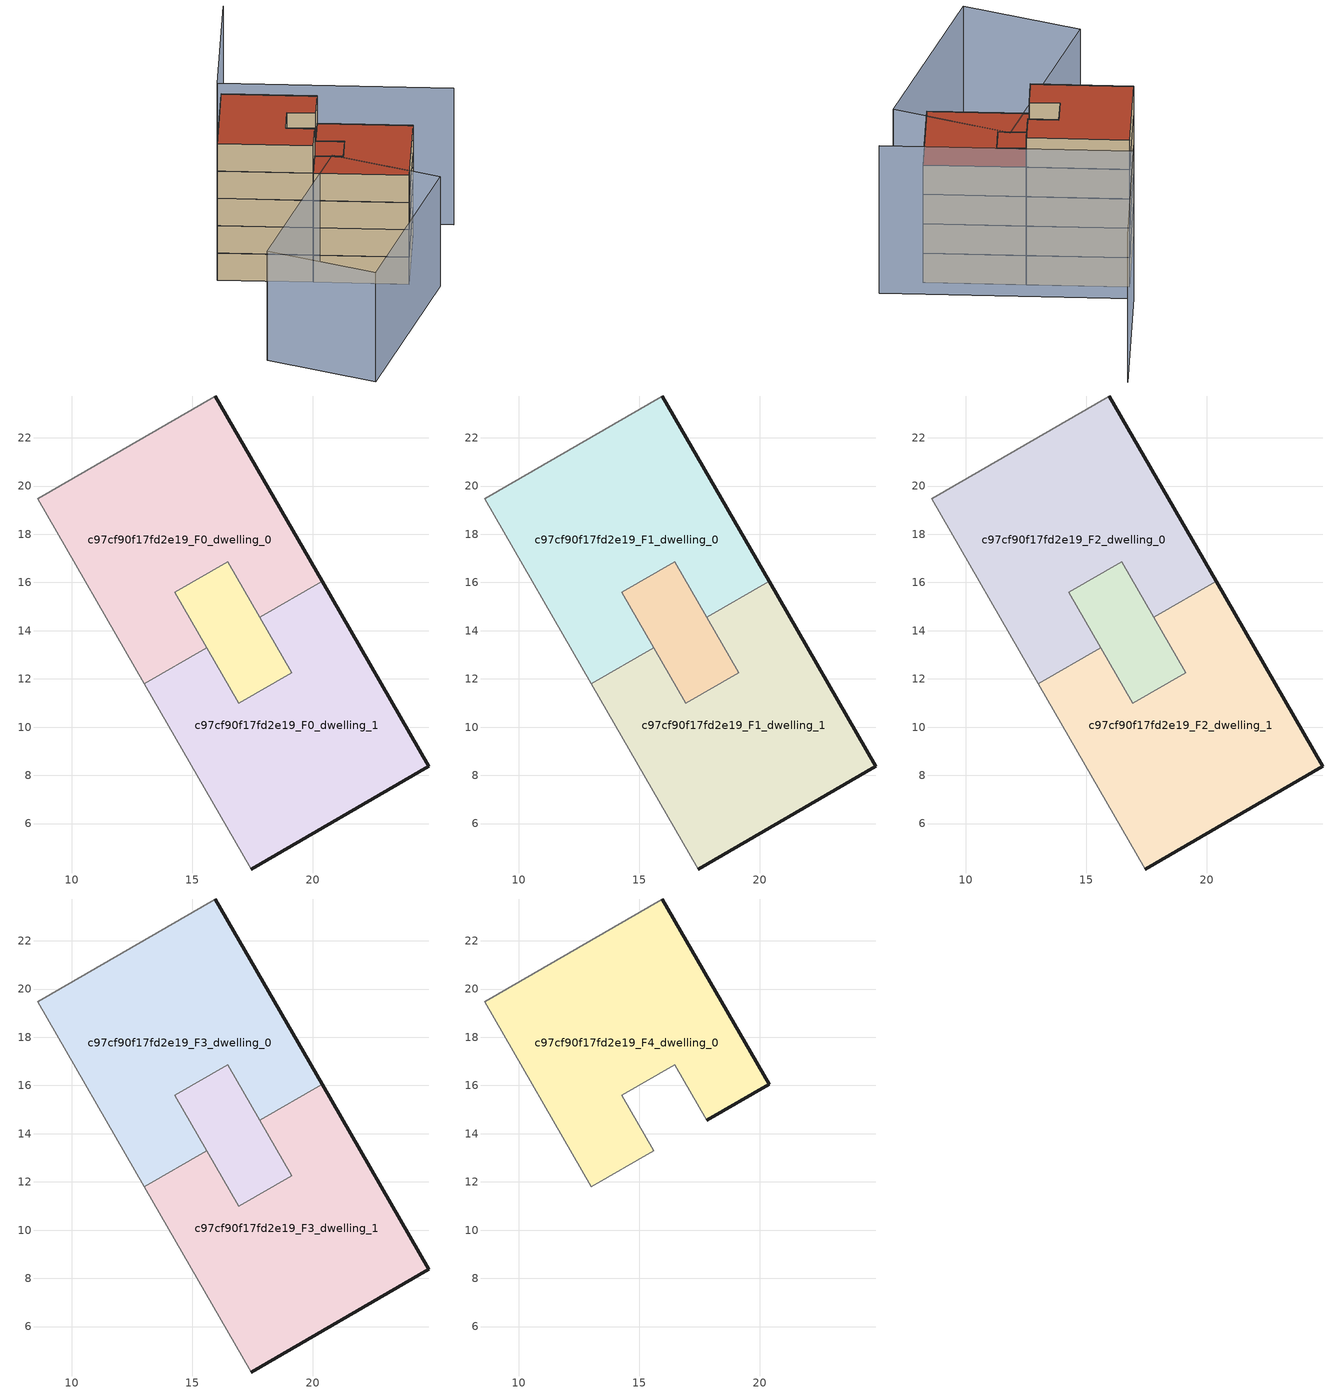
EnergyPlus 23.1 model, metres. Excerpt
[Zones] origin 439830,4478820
c97cf90f17fd2e19_F0_dwelling_0
 floor ground (EU_floor_Construction): 17.82,14.56 20.4,16.05 15.97,23.73 8.59,19.48 13.02,11.8 15.6,13.29 14.27,15.59 16.49,16.87 z0
 wall outside (EU_wall_Construction): 15.97,23.73 20.4,16.05 z0:3
 wall to c97cf90f17fd2e19_F0_dwelling_1 (EU_wall_Construction): 20.4,16.05 17.82,14.56 / 15.6,13.29 13.02,11.8 z0:3
 wall adiabatic (EU_wall_Construction): 17.82,14.56 16.49,16.87 / 14.27,15.59 15.6,13.29 / 13.02,11.8 8.59,19.48 15.97,23.73 z0:3
 wall to c97cf90f17fd2e19_F0_circulation (EU_wall_Construction): 16.49,16.87 14.27,15.59 z0:3
c97cf90f17fd2e19_F0_dwelling_1
 floor ground (EU_floor_Construction): 24.83,8.37 20.4,16.05 17.82,14.56 19.14,12.26 16.93,10.98 15.6,13.29 13.02,11.8 17.45,4.12 z0
 wall outside (EU_wall_Construction): 20.4,16.05 24.83,8.37 17.45,4.12 z0:3
 wall adiabatic (EU_wall_Construction): 15.6,13.29 16.93,10.98 / 19.14,12.26 17.82,14.56 / 17.45,4.12 13.02,11.8 z0:3
 wall to c97cf90f17fd2e19_F0_circulation (EU_wall_Construction): 16.93,10.98 19.14,12.26 z0:3
c97cf90f17fd2e19_F0_circulation
 floor ground (EU_floor_Construction): 19.14,12.26 16.49,16.87 14.27,15.59 16.93,10.98 z0
 wall adiabatic (EU_wall_Construction): 16.49,16.87 19.14,12.26 / 16.93,10.98 14.27,15.59 z0:3
c97cf90f17fd2e19_F1_dwelling_0
 floor to c97cf90f17fd2e19_F0_dwelling_0 (EU_floor_Construction): 17.82,14.56 20.4,16.05 15.97,23.73 8.59,19.48 13.02,11.8 15.6,13.29 14.27,15.59 16.49,16.87 z3
 wall outside (EU_wall_Construction): 15.97,23.73 20.4,16.05 z3:6
 wall to c97cf90f17fd2e19_F1_dwelling_1 (EU_wall_Construction): 20.4,16.05 17.82,14.56 / 15.6,13.29 13.02,11.8 z3:6
 wall adiabatic (EU_wall_Construction): 17.82,14.56 16.49,16.87 / 14.27,15.59 15.6,13.29 / 13.02,11.8 8.59,19.48 15.97,23.73 z3:6
 wall to c97cf90f17fd2e19_F1_circulation (EU_wall_Construction): 16.49,16.87 14.27,15.59 z3:6
c97cf90f17fd2e19_F1_dwelling_1
 floor to c97cf90f17fd2e19_F0_dwelling_1 (EU_floor_Construction): 24.83,8.37 20.4,16.05 17.82,14.56 19.14,12.26 16.93,10.98 15.6,13.29 13.02,11.8 17.45,4.12 z3
 wall outside (EU_wall_Construction): 20.4,16.05 24.83,8.37 17.45,4.12 z3:6
 wall adiabatic (EU_wall_Construction): 15.6,13.29 16.93,10.98 / 19.14,12.26 17.82,14.56 / 17.45,4.12 13.02,11.8 z3:6
 wall to c97cf90f17fd2e19_F1_circulation (EU_wall_Construction): 16.93,10.98 19.14,12.26 z3:6
c97cf90f17fd2e19_F1_circulation
 floor to c97cf90f17fd2e19_F0_circulation (EU_floor_Construction): 19.14,12.26 16.49,16.87 14.27,15.59 16.93,10.98 z3
 wall adiabatic (EU_wall_Construction): 16.49,16.87 19.14,12.26 / 16.93,10.98 14.27,15.59 z3:6
c97cf90f17fd2e19_F2_dwelling_0
 floor to c97cf90f17fd2e19_F1_dwelling_0 (EU_floor_Construction): 17.82,14.56 20.4,16.05 15.97,23.73 8.59,19.48 13.02,11.8 15.6,13.29 14.27,15.59 16.49,16.87 z6
 wall outside (EU_wall_Construction): 15.97,23.73 20.4,16.05 z6:9
 wall to c97cf90f17fd2e19_F2_dwelling_1 (EU_wall_Construction): 20.4,16.05 17.82,14.56 / 15.6,13.29 13.02,11.8 z6:9
 wall adiabatic (EU_wall_Construction): 17.82,14.56 16.49,16.87 / 14.27,15.59 15.6,13.29 / 13.02,11.8 8.59,19.48 15.97,23.73 z6:9
 wall to c97cf90f17fd2e19_F2_circulation (EU_wall_Construction): 16.49,16.87 14.27,15.59 z6:9
c97cf90f17fd2e19_F2_dwelling_1
 floor to c97cf90f17fd2e19_F1_dwelling_1 (EU_floor_Construction): 24.83,8.37 20.4,16.05 17.82,14.56 19.14,12.26 16.93,10.98 15.6,13.29 13.02,11.8 17.45,4.12 z6
 wall outside (EU_wall_Construction): 20.4,16.05 24.83,8.37 17.45,4.12 z6:9
 wall adiabatic (EU_wall_Construction): 15.6,13.29 16.93,10.98 / 19.14,12.26 17.82,14.56 / 17.45,4.12 13.02,11.8 z6:9
 wall to c97cf90f17fd2e19_F2_circulation (EU_wall_Construction): 16.93,10.98 19.14,12.26 z6:9
c97cf90f17fd2e19_F2_circulation
 floor to c97cf90f17fd2e19_F1_circulation (EU_floor_Construction): 19.14,12.26 16.49,16.87 14.27,15.59 16.93,10.98 z6
 wall adiabatic (EU_wall_Construction): 16.49,16.87 19.14,12.26 / 16.93,10.98 14.27,15.59 z6:9
c97cf90f17fd2e19_F3_dwelling_0
 floor to c97cf90f17fd2e19_F2_dwelling_0 (EU_floor_Construction): 17.82,14.56 20.4,16.05 15.97,23.73 8.59,19.48 13.02,11.8 15.6,13.29 14.27,15.59 16.49,16.87 z9
 wall outside (EU_wall_Construction): 15.97,23.73 20.4,16.05 z9:12
 wall to c97cf90f17fd2e19_F3_dwelling_1 (EU_wall_Construction): 20.4,16.05 17.82,14.56 / 15.6,13.29 13.02,11.8 z9:12
 wall adiabatic (EU_wall_Construction): 17.82,14.56 16.49,16.87 / 14.27,15.59 15.6,13.29 / 13.02,11.8 8.59,19.48 15.97,23.73 z9:12
 wall to c97cf90f17fd2e19_F3_circulation (EU_wall_Construction): 16.49,16.87 14.27,15.59 z9:12
c97cf90f17fd2e19_F3_dwelling_1
 floor to c97cf90f17fd2e19_F2_dwelling_1 (EU_floor_Construction): 24.83,8.37 20.4,16.05 17.82,14.56 19.14,12.26 16.93,10.98 15.6,13.29 13.02,11.8 17.45,4.12 z9
 wall outside (EU_wall_Construction): 20.4,16.05 24.83,8.37 17.45,4.12 z9:12
 wall adiabatic (EU_wall_Construction): 15.6,13.29 16.93,10.98 / 19.14,12.26 17.82,14.56 / 17.45,4.12 13.02,11.8 z9:12
 wall to c97cf90f17fd2e19_F3_circulation (EU_wall_Construction): 16.93,10.98 19.14,12.26 z9:12
 roof outside (EU_roof_Construction): 20.4,16.05 24.83,8.37 17.45,4.12 13.02,11.8 15.6,13.29 16.93,10.98 19.14,12.26 17.82,14.56 z12
c97cf90f17fd2e19_F3_circulation
 floor to c97cf90f17fd2e19_F2_circulation (EU_floor_Construction): 19.14,12.26 16.49,16.87 14.27,15.59 16.93,10.98 z9
 wall adiabatic (EU_wall_Construction): 16.49,16.87 19.14,12.26 / 16.93,10.98 14.27,15.59 z9:12
 roof outside (EU_roof_Construction): 16.49,16.87 19.14,12.26 16.93,10.98 14.27,15.59 z12
c97cf90f17fd2e19_F4_dwelling_0
 floor to c97cf90f17fd2e19_F3_dwelling_0 (EU_floor_Construction): 17.82,14.56 20.4,16.05 15.97,23.73 8.59,19.48 13.02,11.8 15.6,13.29 14.27,15.59 16.49,16.87 z12
 wall outside (EU_wall_Construction): 15.97,23.73 20.4,16.05 17.82,14.56 z12:15
 wall adiabatic (EU_wall_Construction): 17.82,14.56 16.49,16.87 14.27,15.59 15.6,13.29 13.02,11.8 8.59,19.48 15.97,23.73 z12:15
 roof outside (EU_roof_Construction): 15.97,23.73 20.4,16.05 17.82,14.56 16.49,16.87 14.27,15.59 15.6,13.29 13.02,11.8 8.59,19.48 z15
shading: 1.79,-2.09 -0.45,8.32 / -0.45,8.32 16.53,11.97 / 16.53,11.97 18.77,1.56 / 18.77,1.56 1.79,-2.09 z0:12; 28.2,6.06 17.3,24.98 / 17.3,24.98 28.69,31.53 z0:15
[Building]
EU S2 Campaign: North Axis=0; Terrain=City; Solar Distribution=FullExterior
[Site:Location]
Madrid: Latitude=40.5; Longitude=-3.5; Time Zone=1; Elevation=609
[SizingPeriod:WeatherFileDays]
AnnualSizingPeriod: Begin Month=1; Begin Day of Month=1; End Month=12; End Day of Month=31; Day of Week for Start Day=Monday; Use Weather File Daylight Saving Period=No; Use Weather File Rain and Snow Indicators=No
[MATERIAL]
EU_InternalMass_Material: Roughness=MediumRough; Thickness=0.1; Conductivity=1; Density=1800; Specific Heat=900; Thermal Absorptance=0.9; Solar Absorptance=0.7; Visible Absorptance=0.7
[MATERIAL:NOMASS] Roughness=MediumRough; Thermal Absorptance=0.9; Solar Absorptance=0.7; Visible Absorptance=0.7
Name | Thermal Resistance
EU_wall_NoMass | 0.459673
EU_roof_NoMass | 0.495815
EU_floor_NoMass | 0.788942
[CONSTRUCTION]
EU_wall_Construction: EU_wall_NoMass
EU_roof_Construction: EU_roof_NoMass
EU_floor_Construction: EU_floor_NoMass
EU_InternalMass_Construction: EU_InternalMass_Material
[ZONE] Type=1; Multiplier=1; Ceiling Height=autocalculate; Floor Area=autocalculate; Part of Total Floor Area=Yes
Name | Volume
c97cf90f17fd2e19_F0_dwelling_0; c97cf90f17fd2e19_F1_dwelling_0; c97cf90f17fd2e19_F2_dwelling_0; c97cf90f17fd2e19_F3_dwelling_0; c97cf90f17fd2e19_F4_dwelling_0 | 206.198
c97cf90f17fd2e19_F0_dwelling_1; c97cf90f17fd2e19_F1_dwelling_1; c97cf90f17fd2e19_F2_dwelling_1; c97cf90f17fd2e19_F3_dwelling_1 | 206.219
c97cf90f17fd2e19_F0_circulation; c97cf90f17fd2e19_F1_circulation; c97cf90f17fd2e19_F2_circulation; c97cf90f17fd2e19_F3_circulation | 40.7871
[INTERNALMASS] Construction=EU_InternalMass_Construction
Name | Zone or ZoneList | Surface Area
c97cf90f17fd2e19_F0_dwelling_0_EU_InternalMass | c97cf90f17fd2e19_F0_dwelling_0 | 68.7371
c97cf90f17fd2e19_F0_dwelling_1_EU_InternalMass | c97cf90f17fd2e19_F0_dwelling_1 | 68.7371
c97cf90f17fd2e19_F1_dwelling_0_EU_InternalMass | c97cf90f17fd2e19_F1_dwelling_0 | 68.7371
c97cf90f17fd2e19_F1_dwelling_1_EU_InternalMass | c97cf90f17fd2e19_F1_dwelling_1 | 68.7371
c97cf90f17fd2e19_F2_dwelling_0_EU_InternalMass | c97cf90f17fd2e19_F2_dwelling_0 | 68.7371
c97cf90f17fd2e19_F2_dwelling_1_EU_InternalMass | c97cf90f17fd2e19_F2_dwelling_1 | 68.7371
c97cf90f17fd2e19_F3_dwelling_0_EU_InternalMass | c97cf90f17fd2e19_F3_dwelling_0 | 68.7371
c97cf90f17fd2e19_F3_dwelling_1_EU_InternalMass | c97cf90f17fd2e19_F3_dwelling_1 | 68.7371
c97cf90f17fd2e19_F4_dwelling_0_EU_InternalMass | c97cf90f17fd2e19_F4_dwelling_0 | 151.45
[OTHEREQUIPMENT] Fuel Type=Electricity; Design Level Calculation Method=Watts/Area; Power per Zone Floor Area=1; Fraction Latent=0; Fraction Radiant=0; Fraction Lost=0; Carbon Dioxide Generation Rate=0; EndUse Subcategory=EU_Step8_InternalGains
Name | Zone or ZoneList or Space or SpaceList | Schedule
EU_Step8_InternalGain_c97cf90f17fd2e19_F0_dwelling_0_f000 | c97cf90f17fd2e19_F0_dwelling_0 | EU_Step8_GainSchedule_c97cf90f17fd2e19_F0_dwelling_0_f000
EU_Step8_InternalGain_c97cf90f17fd2e19_F0_dwelling_1_f000 | c97cf90f17fd2e19_F0_dwelling_1 | EU_Step8_GainSchedule_c97cf90f17fd2e19_F0_dwelling_1_f000
EU_Step8_InternalGain_c97cf90f17fd2e19_F1_dwelling_0_f000 | c97cf90f17fd2e19_F1_dwelling_0 | EU_Step8_GainSchedule_c97cf90f17fd2e19_F1_dwelling_0_f000
EU_Step8_InternalGain_c97cf90f17fd2e19_F1_dwelling_1_f000 | c97cf90f17fd2e19_F1_dwelling_1 | EU_Step8_GainSchedule_c97cf90f17fd2e19_F1_dwelling_1_f000
EU_Step8_InternalGain_c97cf90f17fd2e19_F2_dwelling_0_f000 | c97cf90f17fd2e19_F2_dwelling_0 | EU_Step8_GainSchedule_c97cf90f17fd2e19_F2_dwelling_0_f000
EU_Step8_InternalGain_c97cf90f17fd2e19_F2_dwelling_1_f000 | c97cf90f17fd2e19_F2_dwelling_1 | EU_Step8_GainSchedule_c97cf90f17fd2e19_F2_dwelling_1_f000
EU_Step8_InternalGain_c97cf90f17fd2e19_F3_dwelling_0_f000 | c97cf90f17fd2e19_F3_dwelling_0 | EU_Step8_GainSchedule_c97cf90f17fd2e19_F3_dwelling_0_f000
EU_Step8_InternalGain_c97cf90f17fd2e19_F3_dwelling_1_f000 | c97cf90f17fd2e19_F3_dwelling_1 | EU_Step8_GainSchedule_c97cf90f17fd2e19_F3_dwelling_1_f000
EU_Step8_InternalGain_c97cf90f17fd2e19_F4_dwelling_0_f000 | c97cf90f17fd2e19_F4_dwelling_0 | EU_Step8_GainSchedule_c97cf90f17fd2e19_F4_dwelling_0_f000
[ZONEINFILTRATION:DESIGNFLOWRATE] Schedule=EU_AlwaysOn; Design Flow Rate Calculation Method=Flow/Area; Flow Rate per Floor Area=0.0005; Constant Term Coefficient=1; Temperature Term Coefficient=0; Velocity Term Coefficient=0; Velocity Squared Term Coefficient=0
Name | Zone or ZoneList or Space or SpaceList
EU_Circulation_Infiltration_c97cf90f17fd2e19_F0_circulation | c97cf90f17fd2e19_F0_circulation
EU_Circulation_Infiltration_c97cf90f17fd2e19_F1_circulation | c97cf90f17fd2e19_F1_circulation
EU_Circulation_Infiltration_c97cf90f17fd2e19_F2_circulation | c97cf90f17fd2e19_F2_circulation
EU_Circulation_Infiltration_c97cf90f17fd2e19_F3_circulation | c97cf90f17fd2e19_F3_circulation
[ZONEVENTILATION:DESIGNFLOWRATE] Schedule=EU_AlwaysOn; Design Flow Rate Calculation Method=AirChanges/Hour; Air Changes per Hour=0.719161; Ventilation Type=Natural; Fan Pressure Rise=0; Fan Total Efficiency=1; Constant Term Coefficient=1; Temperature Term Coefficient=0; Velocity Term Coefficient=0; Velocity Squared Term Coefficient=0; Minimum Indoor Temperature=-100; Maximum Indoor Temperature=100; Delta Temperature=-100; Minimum Outdoor Temperature=-100; Maximum Outdoor Temperature=100; Maximum Wind Speed=40
Name | Zone or ZoneList or Space or SpaceList
EU_ConstantAir_c97cf90f17fd2e19_F0_dwelling_0 | c97cf90f17fd2e19_F0_dwelling_0
EU_ConstantAir_c97cf90f17fd2e19_F0_dwelling_1 | c97cf90f17fd2e19_F0_dwelling_1
EU_ConstantAir_c97cf90f17fd2e19_F1_dwelling_0 | c97cf90f17fd2e19_F1_dwelling_0
EU_ConstantAir_c97cf90f17fd2e19_F1_dwelling_1 | c97cf90f17fd2e19_F1_dwelling_1
EU_ConstantAir_c97cf90f17fd2e19_F2_dwelling_0 | c97cf90f17fd2e19_F2_dwelling_0
EU_ConstantAir_c97cf90f17fd2e19_F2_dwelling_1 | c97cf90f17fd2e19_F2_dwelling_1
EU_ConstantAir_c97cf90f17fd2e19_F3_dwelling_0 | c97cf90f17fd2e19_F3_dwelling_0
EU_ConstantAir_c97cf90f17fd2e19_F3_dwelling_1 | c97cf90f17fd2e19_F3_dwelling_1
EU_ConstantAir_c97cf90f17fd2e19_F4_dwelling_0 | c97cf90f17fd2e19_F4_dwelling_0
[HVACTEMPLATE:THERMOSTAT] Constant Heating Setpoint=20; Constant Cooling Setpoint=50
EU_HeatOnly_c97cf90f17fd2e19_F0_dwelling_0; EU_HeatOnly_c97cf90f17fd2e19_F0_dwelling_1; EU_HeatOnly_c97cf90f17fd2e19_F1_dwelling_0; EU_HeatOnly_c97cf90f17fd2e19_F1_dwelling_1; EU_HeatOnly_c97cf90f17fd2e19_F2_dwelling_0; EU_HeatOnly_c97cf90f17fd2e19_F2_dwelling_1; EU_HeatOnly_c97cf90f17fd2e19_F3_dwelling_0; EU_HeatOnly_c97cf90f17fd2e19_F3_dwelling_1; EU_HeatOnly_c97cf90f17fd2e19_F4_dwelling_0
[HVACTEMPLATE:ZONE:IDEALLOADSAIRSYSTEM] System Availability Schedule=EU_AlwaysOn; Maximum Heating Supply Air Temperature=50; Minimum Cooling Supply Air Temperature=13; Maximum Heating Supply Air Humidity Ratio=0.0156; Minimum Cooling Supply Air Humidity Ratio=0.0077; Heating Limit=NoLimit; Cooling Limit=NoLimit; Heating Availability Schedule=EU_AlwaysOn; Cooling Availability Schedule=EU_CoolingOff; Dehumidification Control Type=ConstantSensibleHeatRatio; Cooling Sensible Heat Ratio=0.7; Dehumidification Setpoint=60; Humidification Control Type=None; Humidification Setpoint=30; Outdoor Air Method=None; Outdoor Air Flow Rate per Person=0.00944; Outdoor Air Flow Rate per Zone Floor Area=0; Outdoor Air Flow Rate per Zone=0; Demand Controlled Ventilation Type=None; Outdoor Air Economizer Type=NoEconomizer; Heat Recovery Type=None; Sensible Heat Recovery Effectiveness=0.7; Latent Heat Recovery Effectiveness=0.65
Name | Template Thermostat
c97cf90f17fd2e19_F0_dwelling_0 | EU_HeatOnly_c97cf90f17fd2e19_F0_dwelling_0
c97cf90f17fd2e19_F0_dwelling_1 | EU_HeatOnly_c97cf90f17fd2e19_F0_dwelling_1
c97cf90f17fd2e19_F1_dwelling_0 | EU_HeatOnly_c97cf90f17fd2e19_F1_dwelling_0
c97cf90f17fd2e19_F1_dwelling_1 | EU_HeatOnly_c97cf90f17fd2e19_F1_dwelling_1
c97cf90f17fd2e19_F2_dwelling_0 | EU_HeatOnly_c97cf90f17fd2e19_F2_dwelling_0
c97cf90f17fd2e19_F2_dwelling_1 | EU_HeatOnly_c97cf90f17fd2e19_F2_dwelling_1
c97cf90f17fd2e19_F3_dwelling_0 | EU_HeatOnly_c97cf90f17fd2e19_F3_dwelling_0
c97cf90f17fd2e19_F3_dwelling_1 | EU_HeatOnly_c97cf90f17fd2e19_F3_dwelling_1
c97cf90f17fd2e19_F4_dwelling_0 | EU_HeatOnly_c97cf90f17fd2e19_F4_dwelling_0
[SIZING:ZONE] Zone Cooling Design Supply Air Temperature Input Method=SupplyAirTemperature; Zone Cooling Design Supply Air Temperature=13; Zone Heating Design Supply Air Temperature Input Method=SupplyAirTemperature; Zone Heating Design Supply Air Temperature=50; Zone Cooling Design Supply Air Humidity Ratio=0.008; Zone Heating Design Supply Air Humidity Ratio=0.008; Cooling Design Air Flow Method=DesignDay; Cooling Design Air Flow Rate=0; Cooling Minimum Air Flow per Zone Floor Area=0.000762; Cooling Minimum Air Flow=0; Cooling Minimum Air Flow Fraction=0.2; Heating Design Air Flow Method=DesignDay; Heating Design Air Flow Rate=0; Heating Maximum Air Flow per Zone Floor Area=0.002032; Heating Maximum Air Flow=0.141576; Heating Maximum Air Flow Fraction=0.3; Account for Dedicated Outdoor Air System=No; Dedicated Outdoor Air System Control Strategy=NeutralSupplyAir; Dedicated Outdoor Air Low Setpoint Temperature for Design=autosize; Dedicated Outdoor Air High Setpoint Temperature for Design=autosize; Zone Load Sizing Method=Sensible Load Only No Latent Load; Zone Latent Cooling Design Supply Air Humidity Ratio Input Method=HumidityRatioDifference; Zone Cooling Design Supply Air Humidity Ratio Difference=0.005; Zone Latent Heating Design Supply Air Humidity Ratio Input Method=HumidityRatioDifference; Zone Humidification Design Supply Air Humidity Ratio Difference=0.005
c97cf90f17fd2e19_F0_dwelling_0; c97cf90f17fd2e19_F0_dwelling_1; c97cf90f17fd2e19_F1_dwelling_0; c97cf90f17fd2e19_F1_dwelling_1; c97cf90f17fd2e19_F2_dwelling_0; c97cf90f17fd2e19_F2_dwelling_1; c97cf90f17fd2e19_F3_dwelling_0; c97cf90f17fd2e19_F3_dwelling_1; c97cf90f17fd2e19_F4_dwelling_0
[SCHEDULE:CONSTANT]
Name | Hourly Value
EU_AlwaysOn | 1
EU_CoolingOff | 0
[SCHEDULE:FILE] Column Number=1; Rows to Skip at Top=0; Number of Hours of Data=8760; Column Separator=Comma; Interpolate to Timestep=No; Minutes per Item=60; Adjust Schedule for Daylight Savings=Yes
Name | File
EU_Step8_GainSchedule_c97cf90f17fd2e19_F0_dwelling_0_f000 | ../../schedules/c97cf90f17fd2e19/c97cf90f17fd2e19_F0_dwelling_0_f000_gain.csv
EU_Step8_GainSchedule_c97cf90f17fd2e19_F0_dwelling_1_f000 | ../../schedules/c97cf90f17fd2e19/c97cf90f17fd2e19_F0_dwelling_1_f000_gain.csv
EU_Step8_GainSchedule_c97cf90f17fd2e19_F1_dwelling_0_f000 | ../../schedules/c97cf90f17fd2e19/c97cf90f17fd2e19_F1_dwelling_0_f000_gain.csv
EU_Step8_GainSchedule_c97cf90f17fd2e19_F1_dwelling_1_f000 | ../../schedules/c97cf90f17fd2e19/c97cf90f17fd2e19_F1_dwelling_1_f000_gain.csv
EU_Step8_GainSchedule_c97cf90f17fd2e19_F2_dwelling_0_f000 | ../../schedules/c97cf90f17fd2e19/c97cf90f17fd2e19_F2_dwelling_0_f000_gain.csv
EU_Step8_GainSchedule_c97cf90f17fd2e19_F2_dwelling_1_f000 | ../../schedules/c97cf90f17fd2e19/c97cf90f17fd2e19_F2_dwelling_1_f000_gain.csv
EU_Step8_GainSchedule_c97cf90f17fd2e19_F3_dwelling_0_f000 | ../../schedules/c97cf90f17fd2e19/c97cf90f17fd2e19_F3_dwelling_0_f000_gain.csv
EU_Step8_GainSchedule_c97cf90f17fd2e19_F3_dwelling_1_f000 | ../../schedules/c97cf90f17fd2e19/c97cf90f17fd2e19_F3_dwelling_1_f000_gain.csv
EU_Step8_GainSchedule_c97cf90f17fd2e19_F4_dwelling_0_f000 | ../../schedules/c97cf90f17fd2e19/c97cf90f17fd2e19_F4_dwelling_0_f000_gain.csv
